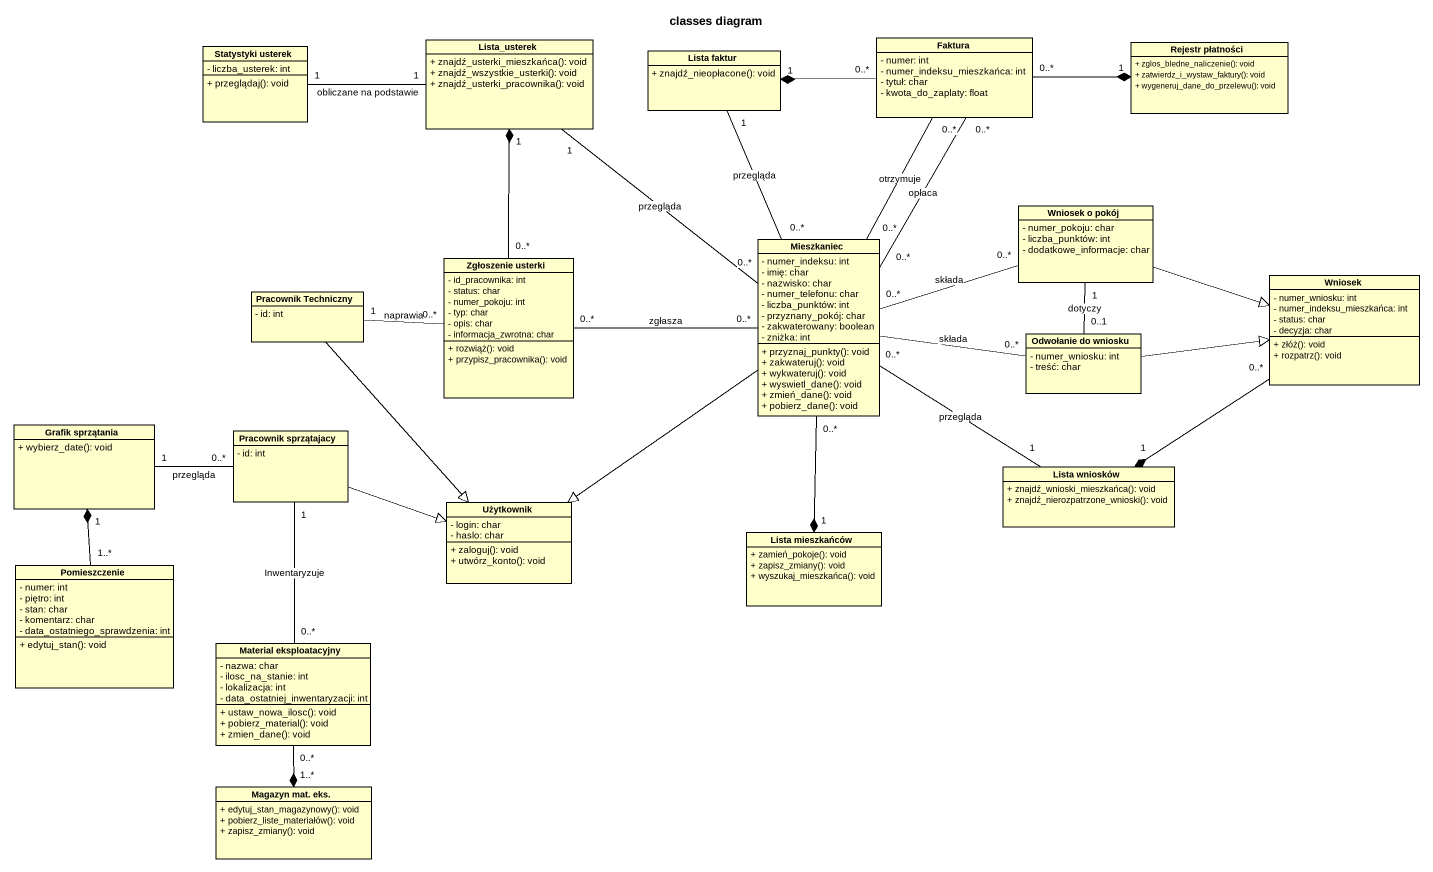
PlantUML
@startuml
title classes diagram
hide circle
hide empty members
skinparam classAttributeIconSize 0
class "Statystyki usterek" as Statystyki_usterek {
  - liczba_usterek: int
  + przeglądaj(): void
}
class Lista_usterek {
  + znajdź_usterki_mieszkańca(): void
  + znajdź_wszystkie_usterki(): void
  + znajdź_usterki_pracownika(): void
}
class "Lista faktur" as Lista_faktur {
  + znajdź_nieopłacone(): void
}
class Faktura {
  - numer: int
  - numer_indeksu_mieszkańca: int
  - tytuł: char
  - kwota_do_zaplaty: float
}
class "Rejestr płatności" as Rejestr_płatności {
  + zglos_bledne_naliczenie(): void
  + zatwierdz_i_wystaw_faktury(): void
  + wygeneruj_dane_do_przelewu(): void
}
class "Wniosek o pokój" as Wniosek_o_pokój {
  - numer_pokoju: char
  - liczba_punktów: int
  - dodatkowe_informacje: char
}
class Mieszkaniec {
  - numer_indeksu: int
  - imię: char
  - nazwisko: char
  - numer_telefonu: char
  - liczba_punktów: int
  - przyznany_pokój: char
  - zakwaterowany: boolean
  - zniżka: int
  + przyznaj_punkty(): void
  + zakwateruj(): void
  + wykwateruj(): void
  + wyswietl_dane(): void
  + zmień_dane(): void
  + pobierz_dane(): void
}
class "Zgłoszenie usterki" as Zgłoszenie_usterki {
  - id_pracownika: int
  - status: char
  - numer_pokoju: int
  - typ: char
  - opis: char
  - informacja_zwrotna: char
  + rozwiąż(): void
  + przypisz_pracownika(): void
}
class Wniosek {
  - numer_wniosku: int
  - numer_indeksu_mieszkańca: int
  - status: char
  - decyzja: char
  + złóż(): void
  + rozpatrz(): void
}
class "Pracownik Techniczny" as Pracownik_Techniczny {
  - id: int
}
class "Odwołanie do wniosku" as Odwołanie_do_wniosku {
  - numer_wniosku: int
  - treść: char
}
class "Grafik sprzątania" as Grafik_sprzątania {
  + wybierz_date(): void
}
class "Pracownik sprzątajacy" as Pracownik_sprzątajacy {
  - id: int
}
class "Lista wniosków" as Lista_wniosków {
  + znajdź_wnioski_mieszkańca(): void
  + znajdź_nierozpatrzone_wnioski(): void
}
class Użytkownik {
  - login: char
  - haslo: char
  + zaloguj(): void
  + utwórz_konto(): void
}
class "Lista mieszkańców" as Lista_mieszkańców {
  + zamień_pokoje(): void
  + zapisz_zmiany(): void
  + wyszukaj_mieszkańca(): void
}
class Pomieszczenie {
  - numer: int
  - piętro: int
  - stan: char
  - komentarz: char
  - data_ostatniego_sprawdzenia: int
  + edytuj_stan(): void
}
class "Material eksploatacyjny" as Material_eksploatacyjny {
  - nazwa: char
  - ilosc_na_stanie: int
  - lokalizacja: int
  - data_ostatniej_inwentaryzacji: int
  + ustaw_nowa_ilosc(): void
  + pobierz_material(): void
  + zmien_dane(): void
}
class "Magazyn mat. eks." as Magazyn_mat_eks {
  + edytuj_stan_magazynowy(): void
  + pobierz_liste_materiałów(): void
  + zapisz_zmiany(): void
}
Statystyki_usterek "1" -right- "1" Lista_usterek : obliczane na podstawie
Lista_usterek "1" -- "0..*" Mieszkaniec : przegląda
Lista_faktur "1" -- "0..*" Mieszkaniec : przegląda
Faktura "0..*" -left-* "1" Lista_faktur
Faktura "0..*" -right-* "1" Rejestr_płatności
Wniosek_o_pokój -right-|> Wniosek
Mieszkaniec "0..*" -up- "0..*" Faktura : otrzymuje
Mieszkaniec "0..*" -up- "0..*" Faktura : opłaca
Mieszkaniec "0..*" -right- "0..*" Wniosek_o_pokój : składa
Mieszkaniec -right- "0..*" Odwołanie_do_wniosku : składa
Mieszkaniec "0..*" -- "1" Lista_wniosków : przegląda
Mieszkaniec --|> Użytkownik
Mieszkaniec "0..*" --* "1" Lista_mieszkańców
Zgłoszenie_usterki "0..*" -up-* "1" Lista_usterek
Zgłoszenie_usterki "0..*" -right- "0..*" Mieszkaniec : zgłasza
Zgłoszenie_usterki "0..*" -left- "1" Pracownik_Techniczny : naprawia
Wniosek "0..*" --* "1" Lista_wniosków
Pracownik_Techniczny --|> Użytkownik
Odwołanie_do_wniosku "0..1" -up- "1" Wniosek_o_pokój : dotyczy
Odwołanie_do_wniosku -right-|> Wniosek
Pracownik_sprzątajacy "0..*" -left- "1" Grafik_sprzątania : przegląda
Pracownik_sprzątajacy -right-|> Użytkownik
Pracownik_sprzątajacy "1" -- "0..*" Material_eksploatacyjny : Inwentaryzuje
Pomieszczenie "1..*" -up-* "1" Grafik_sprzątania
Material_eksploatacyjny "0..*" --* "1..*" Magazyn_mat_eks
@enduml
